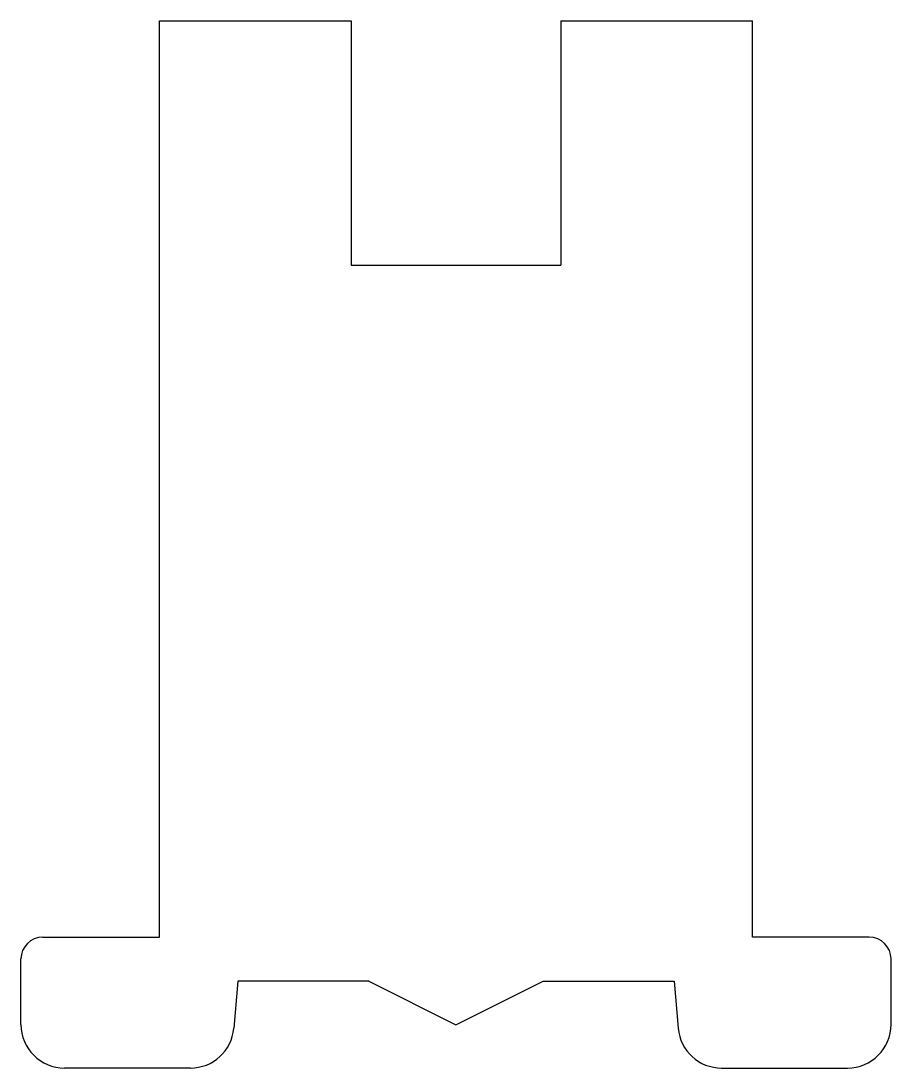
# Model space of a CAD drawing. Header units: millimetres. Extents: x -5 to 5, y 0 to 12.
import ezdxf

# ---------------------------------------------------------------- set-up
doc = ezdxf.new("R2010")
doc.units = ezdxf.units.MM
doc.layers.add('Sketch', color=7, linetype='CONTINUOUS')

msp = doc.modelspace()

# ---------------------------------------------------------------- linework, layer by layer
at = {"layer": 'Sketch'}
for p, q in [((-3.4, 12), (-1.2, 12)), ((-3.4, 1.5), (-3.4, 12)), ((-1.2, 12), (-1.2, 9.2)), ((1.2, 12), (3.4, 12)), ((1.2, 12), (1.2, 9.2)), ((3.4, 1.5), (3.4, 12)), ((-1.2, 9.2), (1.2, 9.2)), ((-4.737, 1.5), (-3.4, 1.5)), ((4.737, 1.5), (3.4, 1.5)), ((-4.987, 0.5), (-4.987, 1.25)), ((4.987, 0.5), (4.987, 1.25)), ((-2.5, 0.996), (-2.547, 0.456)), ((-1, 0.996), (-2.5, 0.996)), ((-1, 0.996), (0, 0.496)), ((0, 0.496), (1, 0.996)), ((1, 0.996), (2.5, 0.996)), ((2.5, 0.996), (2.547, 0.456)), ((-3.045, 0), (-4.487, 0)), ((3.045, 0), (4.487, 0))]:
    msp.add_line(p, q, dxfattribs=at)
for centre, radius, start, end in [((-4.737, 1.25), 0.25, 90, 180), ((4.737, 1.25), 0.25, 0, 90), ((-4.487, 0.5), 0.5, 180, -90), ((4.487, 0.5), 0.5, -90, 0), ((-3.045, 0.5), 0.5, -90, -5), ((3.045, 0.5), 0.5, -175, -90)]:
    msp.add_arc(centre, radius, start, end, dxfattribs=at)

doc.saveas('drawing.dxf')
